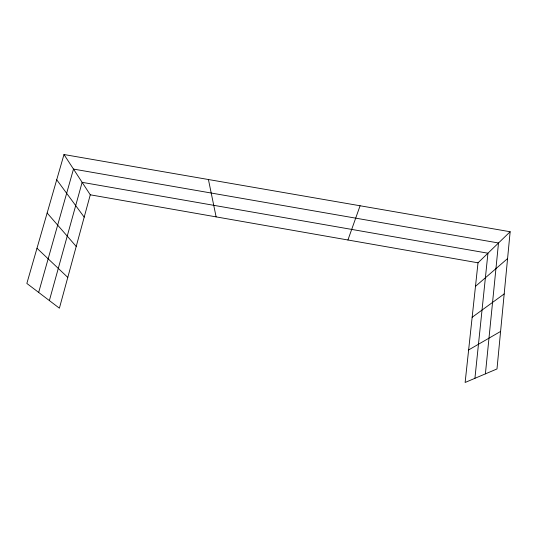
<?xml version="1.0" encoding="UTF-8"?>
<svg xmlns="http://www.w3.org/2000/svg" width="537" height="537" viewBox="0 0 537 537"><rect width="100%" height="100%" fill="white"/><g stroke="black" fill="none" stroke-linecap="round" stroke-linejoin="round"><path stroke-width="0.81" d="M510.15 231.736L496.993 368.946L465.129 382.472L478.017 262.808L510.15 231.736L63.99 154.528L26.85 283.449L59.399 308.198L90.276 194.81L63.99 154.528M485.401 373.866L498.511 242.986L73.488 169.081L38.664 292.43M474.923 378.317L487.945 253.209L82.134 182.332L49.37 300.572M347.929 239.992L360.092 205.765M475.48 286.355L507.579 258.572M472.151 317.273L504.189 293.934M468.633 349.943L500.591 331.443M90.276 194.81L478.017 262.808M36.986 248.255L67.79 277.401M47.142 213.021L76.214 246.449M56.714 179.774L84.195 217.143M208.423 179.519L216.116 216.874"/></g></svg>
